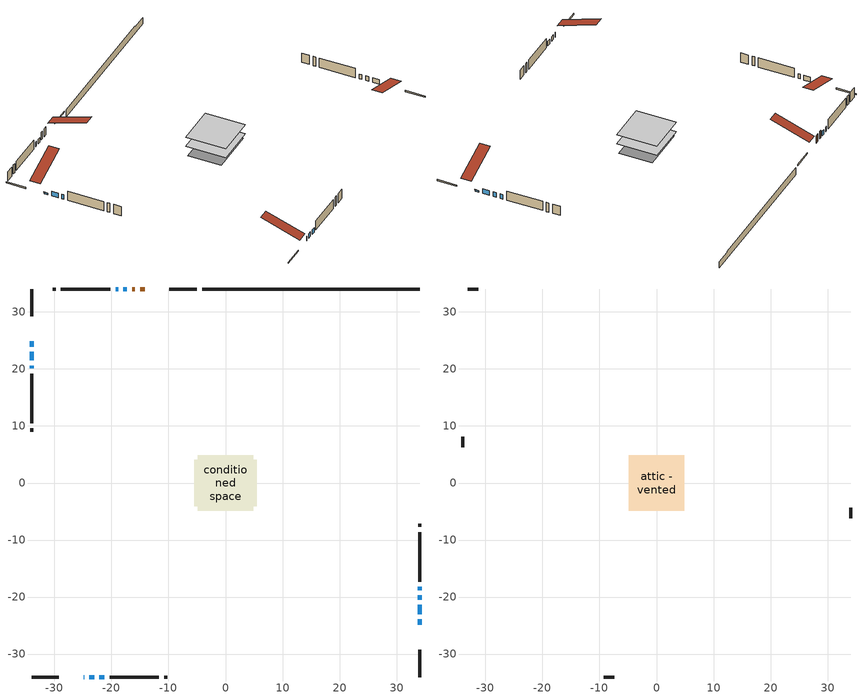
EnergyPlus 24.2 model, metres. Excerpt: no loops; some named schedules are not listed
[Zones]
conditioned space
 floor adiabatic (AdiabaticFloorConstruction): -4.86,-4.86 -4.86,4.86 4.86,4.86 4.86,-4.86 z0.46
 floor foundation (Slab1 construction): -5.48,-4.04 -5.48,4.04 5.48,4.04 5.48,-4.04 z-1.37
 wall outside (RimJoist1 construction): -5.01,34.02 -9.83,34.02 / -34.02,-34.02 -29.2,-34.02 / -34.02,34.02 -34.02,29.2 / 34.02,-34.02 34.02,-29.2 z0.46:0.76
 wall outside (AdiabaticWallConstruction 1): -14.18,34.02 -14.98,34.02 / -15.91,34.02 -16.38,34.02 z0.46:2.49
 wall outside (AdiabaticWallConstruction): -24.85,-34.02 -24.79,-34.02 / -23.87,-34.02 -23.03,-34.02 / -17.31,34.02 -17.91,34.02 / -34.02,23 -34.02,21.49 / -34.02,20.56 -34.02,20.11 / -18.83,34.02 -19.25,34.02 / 34.02,-23 34.02,-21.38 / 34.02,-20.46 34.02,-19.7 / 34.02,-18.77 34.02,-18.2 / -22.1,-34.02 -21.27,-34.02 z0.46:1.68; -34.02,24.85 -34.02,23.93 / 34.02,-24.85 34.02,-23.93 z0.46:0.92
 wall outside (Wall1 construction): -20.18,34.02 -28.85,34.02 / -20.34,-34.02 -11.67,-34.02 / -34.02,19.18 -34.02,10.51 / 34.02,-17.27 34.02,-8.6 z0.46:2.9
 wall outside (Wall2 construction): -29.78,34.02 -30.33,34.02 / -10.74,-34.02 -10.19,-34.02 / -34.02,9.58 -34.02,9.02 / 34.02,-7.67 34.02,-7.12 z0.46:2.9
 wall foundation (FoundationWall1 construction): -4.08,34.02,-1.37 -4.08,34.02,0.46 30.21,34.02,0.46 30.21,34.02,0.24 34.02,34.02,0.24 34.02,34.02,-1.37
 window (WindowConstruction 8): -24.85,-34.02 -24.8,-34.02 z0.46:1.68
 window (WindowConstruction 7): -23.87,-34.02 -23.03,-34.02 z0.46:1.68
 window (WindowConstruction 9): -17.31,34.02 -17.91,34.02 z0.46:1.68
 window (WindowConstruction 10): -34.02,24.85 -34.02,23.93 z0.46:0.92
 window (WindowConstruction 11): 34.02,-24.85 34.02,-23.93 z0.46:0.92
 window (WindowConstruction): -34.02,23 -34.02,21.49 z0.46:1.68
 window (WindowConstruction 1): -34.02,20.56 -34.02,20.11 z0.46:1.68
 window (WindowConstruction 2): -18.83,34.02 -19.25,34.02 z0.46:1.68
 window (WindowConstruction 3): 34.02,-23 34.02,-21.38 z0.46:1.68
 window (WindowConstruction 4): 34.02,-20.45 34.02,-19.7 z0.46:1.68
 window (WindowConstruction 5): 34.02,-18.77 34.02,-18.2 z0.46:1.68
 window (WindowConstruction 6): -22.1,-34.02 -21.27,-34.02 z0.46:1.68
 door (Door): -14.18,34.02 -14.98,34.02 z0.46:2.49
 door (Door 1): -15.91,34.02 -16.38,34.02 z0.46:2.49
 ceiling adiabatic (AdiabaticFloorConstruction): 4.86,-4.86 4.86,4.86 -4.86,4.86 -4.86,-4.86 z0.46
attic - vented
 floor to conditioned space (Floor1 construction Reversed): -4.86,-4.86 -4.86,4.86 4.86,4.86 4.86,-4.86 z2.9
 wall outside (Wall3 construction): -31.26,34.02 -33.09,34.02 / -9.26,-34.02 -7.43,-34.02 / -34.02,8.1 -34.02,6.27 / 34.02,-6.19 34.02,-4.36 z0.46:2.9
 roof outside (Roof1 construction): -13.25,34.02,2.9 -13.25,24.55,6.06 -10.76,24.55,6.06 -10.76,34.02,2.9; -25.78,-34.02,2.9 -25.78,-24.55,6.06 -28.27,-24.55,6.06 -28.27,-34.02,2.9; -34.02,25.78,2.9 -24.55,25.78,6.06 -24.55,28.27,6.06 -34.02,28.27,2.9; 34.02,-25.78,2.9 24.55,-25.78,6.06 24.55,-28.27,6.06 34.02,-28.27,2.9
shading: -34.02,23.9 -34.02,24.88 -34.17,24.88 -34.17,23.9 z0.95; 34.02,-23.9 34.02,-24.88 34.17,-24.88 34.17,-23.9 z0.95
[Building]
Building 1: Terrain=Suburbs
[Site:Location]
Charlottetown AP_PE: Latitude {deg}=46.29; Longitude {deg}=-63.12; Time Zone {hr}=-4; Elevation {m}=48; Keep Site Location Information=Yes
[Site:GroundTemperature:Shallow]
1.81207, -0.126142, -0.281361, 0.638419, 4.33082, 8.00603, 11.1922, 13.2106, 13.3821, 11.7405, 8.63552, 5.07305
[Site:WaterMainsTemperature]
Calculation Method=Schedule; Temperature Schedule=mains temperature schedule
[Material] Roughness=Rough; Thermal Absorptance=0.9
Name | Thickness {m} | Conductivity {W/m-K} | Density {kg/m3} | Specific Heat {J/kg-K} | Solar Absorptance | Visible Absorptance
asphalt or fiberglass shingles | 0.00635 | 0.162714 | 1121.4 | 1465.45 | 0.4 | 0.4
ceiling loosefill ins | 0.338667 | 0.0480833 | 16.02 | 1046.75 | 0.7 | 0.7
ceiling stud and cavity | 0.1397 | 0.15316 | 65.682 | 1177.47 | 0.7 | 0.7
concrete 4.0 in. | 0.1016 | 1.803125 | 2242.8 | 837.4 | 0.7 | 0.7
concrete 8.0 in. | 0.2032 | 1.803125 | 2242.8 | 837.4 | 0.7 | 0.7
door material | 0.04445 | 0.053851 | 512.64 | 1214.23 | 0.7 | 0.7
door material 1 | 0.04445 | 0.188738 | 512.64 | 1214.23 | 0.7 | 0.7
floor covering | 0.0127 | 0.0433444 | 54.468 | 1339.84 | 0.6 | 0.6
floor rigid ins; wall rigid ins | 0.512978 | 0.029427 | 32.04 | 1214.23 | 0.7 | 0.7
floor stud and cavity | 0.1397 | 1.75129 | 37.0049 | 1207.88 | 0.7 | 0.7
furniture material conditioned space 1 | 0.1524 | 0.115458 | 640.8 | 1214.23 | 0.6 | 0.6
gypsum board | 0.0127 | 0.160291 | 801 | 837.4 | 0.6 | 0.6
osb sheathing 0.5 in. | 0.0127 | 0.115458 | 512.64 | 1214.23 | 0.7 | 0.7
osb sheathing 0.75 in. | 0.01905 | 0.115458 | 512.64 | 1214.23 | 0.7 | 0.7
osb sheathing 2.0 in. | 0.0508 | 0.115458 | 512.64 | 1214.23 | 0.7 | 0.7
rim joist rigid ins | 0.051816 | 0.029427 | 32.04 | 1214.23 | 0.7 | 0.7
rim joist stud and cavity | 0.0508 | 0.0383858 | 125.044 | 1163.47 | 0.6 | 0.6
wall stud and cavity | 0.1397 | 0.0954735 | 139.0536 | 1170.24 | 0.7 | 0.7
wall stud and cavity 1 | 0.1397 | 0.104119 | 139.0536 | 1170.24 | 0.7 | 0.7
wall stud and cavity 2 | 0.0889 | 6.1454 | 50.32683 | 1063.81 | 0.6 | 0.6
wall stud and cavity 3 | 0.0889 | 0.380278 | 52.3479 | 1209.89 | 0.7 | 0.7
wall stud and cavity 4 | 0.0889 | 0.391764 | 83.0341 | 1211.67 | 0.7 | 0.7
wood siding | 0.0254 | 0.102417 | 544.68 | 1172.36 | 0.4 | 0.4
wood siding 1 | 0.00254 | 0.102417 | 544.68 | 1172.36 | 0.4 | 0.4
wood siding 2; wood siding 3; wood siding 4 | 0.0254 | 0.102417 | 544.68 | 1172.36 | 0.7 | 0.7
[WindowMaterial:SimpleGlazingSystem]
Name | U-Factor {W/m2-K} | Solar Heat Gain Coefficient
WindowMaterial | 2.38362 | 0.49
WindowMaterial 1 | 2.51649 | 0.43
WindowMaterial 10 | 2.59314 | 0.39
WindowMaterial 2 | 3.05704 | 0.45
WindowMaterial 3 | 2.9077 | 0.68
WindowMaterial 4 | 3.0048 | 0.52
WindowMaterial 5 | 2.96619 | 0.62
WindowMaterial 6 | 3.003662 | 0.53
WindowMaterial 7 | 2.36545 | 0.5
WindowMaterial 8 | 3.068959 | 0.35
WindowMaterial 9 | 5.50028 | 0.71
[Construction]
AdiabaticFloorConstruction: floor stud and cavity, floor rigid ins, osb sheathing 0.75 in., floor covering
AdiabaticWallConstruction: wood siding 3, wall rigid ins, wall stud and cavity 3, gypsum board
AdiabaticWallConstruction 1: wood siding 4, wall rigid ins, wall stud and cavity 3, gypsum board
Door: door material
Door 1: door material 1
Floor1 construction Reversed: gypsum board, ceiling stud and cavity, ceiling loosefill ins
FoundationWall1 construction: concrete 8.0 in.
furniture construction conditioned space 1: furniture material conditioned space 1
PartitionWallConstruction: gypsum board, wall stud and cavity 4, gypsum board
RimJoist1 construction: wood siding 2, rim joist rigid ins, osb sheathing 2.0 in., rim joist stud and cavity
Roof1 construction: asphalt or fiberglass shingles
Slab1 construction: concrete 4.0 in.
Wall1 construction: wood siding, osb sheathing 0.5 in., wall stud and cavity, gypsum board
Wall2 construction: wood siding, osb sheathing 0.5 in., wall stud and cavity 1, gypsum board
Wall3 construction: wood siding 1, wall stud and cavity 2
WindowConstruction: WindowMaterial
WindowConstruction 1: WindowMaterial 1
WindowConstruction 10; WindowConstruction 11: WindowMaterial 10
WindowConstruction 2: WindowMaterial 2
WindowConstruction 3: WindowMaterial 3
WindowConstruction 4: WindowMaterial 4
WindowConstruction 5: WindowMaterial 5
WindowConstruction 6: WindowMaterial 6
WindowConstruction 7: WindowMaterial 7
WindowConstruction 8: WindowMaterial 8
WindowConstruction 9: WindowMaterial 9
[Zone] Multiplier=1; Part of Total Floor Area=Yes
Name | Volume {m3}
attic - vented | 48.4399
conditioned space | 421.4
[Space]
Name | Zone | Volume {m3}
attic - vented 1 | attic - vented | 48.4399
conditioned space 1 | conditioned space | 421.4
[ZoneInfiltration:EffectiveLeakageArea]
infil attic - vented 1: Zone or Space=attic - vented 1; Schedule=Always On Discrete; Effective Air Leakage Area {cm2}=3386.15; Stack Coefficient=0.000389069; Wind Coefficient=1.3327e-05
[ZoneMixing]
whole house fan mix: Zone or Space=attic - vented; Schedule=Always On Continuous; Design Flow Rate Calculation Method=Flow/Zone; Design Flow Rate {m3/s}=0; Source Zone or Space=conditioned space
[SurfaceProperty:ExposedFoundationPerimeter]
Slab1: Exposed Perimeter Calculation Method=TotalExposedPerimeter; Total Exposed Perimeter {m}=38.1
[InternalMass] Zone or ZoneList=conditioned space; Space or SpaceList=conditioned space 1
Name | Construction | Surface Area {m2}
furniture mass conditioned space 1 | furniture construction conditioned space 1 | 73.2551
partition wall mass | PartitionWallConstruction | 183.138
[Lights]
interior lighting: Zone or ZoneList or Space or SpaceList=conditioned space 1; Schedule=interior lighting schedule; Design Level Calculation Method=LightingLevel; Lighting Level {W}=343.2; Return Air Fraction=0; Fraction Radiant=0.6; Fraction Visible=0.2; Fraction Replaceable=1
[People]
occupants: Zone or ZoneList or Space or SpaceList=conditioned space 1; Number of People Schedule=occupants schedule; Number of People Calculation Method=People; Number of People=3; Fraction Radiant=0.314171; Sensible Heat Fraction=0.56303; Activity Level Schedule=occupants activity schedule; Carbon Dioxide Generation Rate {m3/s-W}=0; Enable ASHRAE 55 Comfort Warnings=No; Mean Radiant Temperature Calculation Type=EnclosureAveraged
[ElectricEquipment] Zone or ZoneList or Space or SpaceList=conditioned space 1; Design Level Calculation Method=EquipmentLevel
Name | Schedule | Design Level {W} | Fraction Latent | Fraction Radiant | Fraction Lost
clothes dryer | clothes dryer schedule | 140.772 | 0.015 | 0.081 | 0.85
clothes washer | clothes washer schedule | 32.1985 | 0.03 | 0.162 | 0.7
cooking range | cooking range schedule | 215.147 | 0.08 | 0.432 | 0.2
dishwasher | dishwasher schedule | 66.8632 | 0.3 | 0.18 | 0.4
fridge | fridge schedule | 72.9452 | 0 | 0.6 | 0
mech vent bath fan 0 | mech vent bath fan 0 schedule | 25.1 | 0 | 0 | 1
mech vent bath fan 1 | mech vent bath fan 1 schedule | 25.1 | 0 | 0 | 1
mech vent house fan | mech vent house fan schedule | 0 | 0 | 0 | 1
mech vent house fan cfis | mech vent house fan cfis schedule | 0 | 0 | 0 | 0
misc plug loads | misc plug loads schedule | 494.7 | 0.045 | 0.513 | 0.1
whole house fan | Always On Discrete | 0 | 0 | 0 | 1
[OtherEquipment] Zone or ZoneList or Space or SpaceList=conditioned space 1; Design Level Calculation Method=EquipmentLevel
Name | Fuel Type | Schedule | Design Level {W} | Fraction Latent | Fraction Radiant | Fraction Lost
clothes dryer 1 | Electricity | clothes dryer schedule | 0 | 0.015 | 0.081 | 0.85
cooking range 1 | Electricity | cooking range schedule | 0 | 0.08 | 0.432 | 0.2
general water use latent | None | general water use schedule | 62.594 | 1 | 0 | 0
general water use sensible | None | general water use schedule | -61.6891 | 0 | 0.6 | 0
mech vent house fan latent load | None | Always On Discrete | 0 | 1 | 0 | 0
mech vent house fan sensible load | None | Always On Discrete | 0 | 0 | 0 | 0
water heater energy adjustment1 | FuelOilNo2 | Always On Discrete | 0.01 | 0 | 0 | 1
[ZoneInfiltration:DesignFlowRate] Zone or ZoneList or Space or SpaceList=conditioned space 1; Schedule=Always On Discrete; Design Flow Rate Calculation Method=Flow/Zone; Design Flow Rate {m3/s}=0
infil flow; natural vent flow; whole house fan flow
[Foundation:Kiva]
Foundation Kiva 1: Initial Indoor Air Temperature {C}=17.7778; Wall Height Above Grade {m}=0.459974; Wall Depth Below Slab {m}=0.2032
[Foundation:Kiva:Settings]
Soil Conductivity {W/m-K}=0.849921; Soil Density {kg/m3}=1842.3; Soil Specific Heat {J/kg-K}=418.7; Ground Solar Absorptivity=0.9; Ground Thermal Absorptivity=0.9; Ground Surface Roughness {m}=0.03; Far-Field Width {m}=40; Deep-Ground Boundary Condition=ZeroFlux; Deep-Ground Depth {m}=40; Minimum Cell Dimension {m}=0.2; Maximum Cell Growth Coefficient=3; Simulation Timestep=Timestep
[Exterior:Lights]
exterior lighting: Schedule=exterior lighting schedule; Design Level {W}=75.6
[EnergyManagementSystem:GlobalVariable]
infil_program_Qfan
infil_program_Qinf
natural_vent_program_Qnv
natural_vent_program_Qwhf
[EnergyManagementSystem:Sensor]
Name | Output:Variable or Output:Meter Index Key | Output:Variable or Output:Meter
airflow_gain | infil flow | Infiltration Sensible Heat Gain Energy
airflow_gain_1 | natural vent flow | Infiltration Sensible Heat Gain Energy
airflow_gain_2 | whole house fan flow | Infiltration Sensible Heat Gain Energy
airflow_loss | infil flow | Infiltration Sensible Heat Loss Energy
airflow_loss_1 | natural vent flow | Infiltration Sensible Heat Loss Energy
airflow_loss_2 | whole house fan flow | Infiltration Sensible Heat Loss Energy
clg_load_cond |  | Cooling:EnergyTransfer:Zone:CONDITIONED SPACE
clg_sp_s; clg_sp_s_1 | cooling setpoint | Schedule Value
clothes_dryer_exhaust_0_sch_s | clothes dryer exhaust 0 schedule | Schedule Value
cool_season | cooling season schedule | Schedule Value
htg_load_cond |  | Heating:EnergyTransfer:Zone:CONDITIONED SPACE
htg_sp_s; htg_sp_s_1 | heating setpoint | Schedule Value
ig_ee_conv | clothes dryer | Electric Equipment Convective Heating Energy
ig_ee_conv_2 | cooking range | Electric Equipment Convective Heating Energy
ig_ee_conv_4 | fridge | Electric Equipment Convective Heating Energy
ig_ee_conv_5 | misc plug loads | Electric Equipment Convective Heating Energy
ig_ee_conv_6 | whole house fan | Electric Equipment Convective Heating Energy
ig_ee_rad | clothes dryer | Electric Equipment Radiant Heating Energy
ig_ee_rad_2 | cooking range | Electric Equipment Radiant Heating Energy
ig_ee_rad_4 | fridge | Electric Equipment Radiant Heating Energy
ig_ee_rad_5 | misc plug loads | Electric Equipment Radiant Heating Energy
ig_ee_rad_6 | whole house fan | Electric Equipment Radiant Heating Energy
ig_lgt_conv | interior lighting | Lights Convective Heating Energy
ig_lgt_rad | interior lighting | Lights Radiant Heating Energy
ig_lgt_vis | interior lighting | Lights Visible Radiation Heating Energy
ig_oe_conv | clothes dryer 1 | Other Equipment Convective Heating Energy
ig_oe_conv_1 | cooking range 1 | Other Equipment Convective Heating Energy
ig_oe_conv_2 | general water use latent | Other Equipment Convective Heating Energy
ig_oe_conv_3 | general water use sensible | Other Equipment Convective Heating Energy
ig_oe_conv_4 | water heater energy adjustment1 | Other Equipment Convective Heating Energy
ig_oe_rad | clothes dryer 1 | Other Equipment Radiant Heating Energy
ig_oe_rad_1 | cooking range 1 | Other Equipment Radiant Heating Energy
ig_oe_rad_2 | general water use latent | Other Equipment Radiant Heating Energy
ig_oe_rad_3 | general water use sensible | Other Equipment Radiant Heating Energy
ig_oe_rad_4 | water heater energy adjustment1 | Other Equipment Radiant Heating Energy
ig_ppl_conv | occupants | People Convective Heating Energy
ig_ppl_rad | occupants | People Radiant Heating Energy
im_conv | furniture mass conditioned space 1 | Surface Inside Face Convection Heat Gain Energy
im_conv_1 | partition wall mass | Surface Inside Face Convection Heat Gain Energy
im_ig | furniture mass conditioned space 1 | Surface Inside Face Internal Gains Radiation Heat Gain Energy
im_ig_1 | partition wall mass | Surface Inside Face Internal Gains Radiation Heat Gain Energy
im_lgt | furniture mass conditioned space 1 | Surface Inside Face Lights Radiation Heat Gain Energy
im_lgt_1 | partition wall mass | Surface Inside Face Lights Radiation Heat Gain Energy
im_sol | furniture mass conditioned space 1 | Surface Inside Face Solar Radiation Heat Gain Energy
im_sol_1 | partition wall mass | Surface Inside Face Solar Radiation Heat Gain Energy
im_surf | furniture mass conditioned space 1 | Surface Inside Face Net Surface Thermal Radiation Heat Gain Energy
im_surf_1 | partition wall mass | Surface Inside Face Net Surface Thermal Radiation Heat Gain Energy
mech_vent_bath_fan_0_sch_s | mech vent bath fan 0 schedule | Schedule Value
mech_vent_bath_fan_1_sch_s | mech vent bath fan 1 schedule | Schedule Value
mv_conv | mech vent bath fan 0 | Electric Equipment Convective Heating Energy
mv_conv_1 | mech vent bath fan 1 | Electric Equipment Convective Heating Energy
mv_conv_2 | mech vent house fan | Electric Equipment Convective Heating Energy
mv_conv_3 | mech vent house fan cfis | Electric Equipment Convective Heating Energy
mv_conv_4 | mech vent house fan latent load | Other Equipment Convective Heating Energy
mv_conv_5 | mech vent house fan sensible load | Other Equipment Convective Heating Energy
mv_rad | mech vent bath fan 0 | Electric Equipment Radiant Heating Energy
mv_rad_1 | mech vent bath fan 1 | Electric Equipment Radiant Heating Energy
mv_rad_2 | mech vent house fan | Electric Equipment Radiant Heating Energy
mv_rad_3 | mech vent house fan cfis | Electric Equipment Radiant Heating Energy
mv_rad_4 | mech vent house fan latent load | Other Equipment Radiant Heating Energy
mv_rad_5 | mech vent house fan sensible load | Other Equipment Radiant Heating Energy
natural_vent_s | natural vent schedule | Schedule Value
out_pb_s |  | Site Outdoor Air Barometric Pressure
out_wt_s |  | Site Outdoor Air Humidity Ratio
site_vw_s |  | Site Wind Speed
ss_back_out | Window1 | Surface Window Shortwave from Zone Back Out Window Heat Transfer Rate
ss_back_out_1 | Window10 | Surface Window Shortwave from Zone Back Out Window Heat Transfer Rate
ss_back_out_10 | Window8 | Surface Window Shortwave from Zone Back Out Window Heat Transfer Rate
ss_back_out_11 | Window9 | Surface Window Shortwave from Zone Back Out Window Heat Transfer Rate
ss_back_out_2 | Window11 | Surface Window Shortwave from Zone Back Out Window Heat Transfer Rate
ss_back_out_3 | Window12 | Surface Window Shortwave from Zone Back Out Window Heat Transfer Rate
ss_back_out_4 | Window13 | Surface Window Shortwave from Zone Back Out Window Heat Transfer Rate
ss_back_out_5 | Window2 | Surface Window Shortwave from Zone Back Out Window Heat Transfer Rate
ss_back_out_6 | Window4 | Surface Window Shortwave from Zone Back Out Window Heat Transfer Rate
ss_back_out_7 | Window5 | Surface Window Shortwave from Zone Back Out Window Heat Transfer Rate
ss_back_out_8 | Window6 | Surface Window Shortwave from Zone Back Out Window Heat Transfer Rate
ss_back_out_9 | Window7 | Surface Window Shortwave from Zone Back Out Window Heat Transfer Rate
ss_conv | Door1 | Surface Inside Face Convection Heat Gain Energy
ss_conv_1 | Door2 | Surface Inside Face Convection Heat Gain Energy
ss_conv_10 | Window6 | Surface Inside Face Convection Heat Gain Energy
ss_conv_11 | Window7 | Surface Inside Face Convection Heat Gain Energy
ss_conv_12 | Window8 | Surface Inside Face Convection Heat Gain Energy
ss_conv_13 | Window9 | Surface Inside Face Convection Heat Gain Energy
ss_conv_2 | Window1 | Surface Inside Face Convection Heat Gain Energy
ss_conv_3 | Window10 | Surface Inside Face Convection Heat Gain Energy
ss_conv_4 | Window11 | Surface Inside Face Convection Heat Gain Energy
ss_conv_5 | Window12 | Surface Inside Face Convection Heat Gain Energy
ss_conv_6 | Window13 | Surface Inside Face Convection Heat Gain Energy
ss_conv_7 | Window2 | Surface Inside Face Convection Heat Gain Energy
ss_conv_8 | Window4 | Surface Inside Face Convection Heat Gain Energy
ss_conv_9 | Window5 | Surface Inside Face Convection Heat Gain Energy
ss_ig | Door1 | Surface Inside Face Internal Gains Radiation Heat Gain Energy
ss_ig_1 | Door2 | Surface Inside Face Internal Gains Radiation Heat Gain Energy
ss_ig_10 | Window6 | Surface Inside Face Internal Gains Radiation Heat Gain Energy
ss_ig_11 | Window7 | Surface Inside Face Internal Gains Radiation Heat Gain Energy
ss_ig_12 | Window8 | Surface Inside Face Internal Gains Radiation Heat Gain Energy
ss_ig_13 | Window9 | Surface Inside Face Internal Gains Radiation Heat Gain Energy
ss_ig_2 | Window1 | Surface Inside Face Internal Gains Radiation Heat Gain Energy
ss_ig_3 | Window10 | Surface Inside Face Internal Gains Radiation Heat Gain Energy
ss_ig_4 | Window11 | Surface Inside Face Internal Gains Radiation Heat Gain Energy
ss_ig_5 | Window12 | Surface Inside Face Internal Gains Radiation Heat Gain Energy
ss_ig_6 | Window13 | Surface Inside Face Internal Gains Radiation Heat Gain Energy
ss_ig_7 | Window2 | Surface Inside Face Internal Gains Radiation Heat Gain Energy
ss_ig_8 | Window4 | Surface Inside Face Internal Gains Radiation Heat Gain Energy
ss_ig_9 | Window5 | Surface Inside Face Internal Gains Radiation Heat Gain Energy
ss_lgt | Door1 | Surface Inside Face Lights Radiation Heat Gain Energy
ss_lgt_1 | Door2 | Surface Inside Face Lights Radiation Heat Gain Energy
ss_sol | Door1 | Surface Inside Face Solar Radiation Heat Gain Energy
ss_sol_1 | Door2 | Surface Inside Face Solar Radiation Heat Gain Energy
ss_surf | Door1 | Surface Inside Face Net Surface Thermal Radiation Heat Gain Energy
ss_surf_1 | Door2 | Surface Inside Face Net Surface Thermal Radiation Heat Gain Energy
ss_surf_10 | Window6 | Surface Inside Face Net Surface Thermal Radiation Heat Gain Energy
ss_surf_11 | Window7 | Surface Inside Face Net Surface Thermal Radiation Heat Gain Energy
ss_surf_12 | Window8 | Surface Inside Face Net Surface Thermal Radiation Heat Gain Energy
ss_surf_13 | Window9 | Surface Inside Face Net Surface Thermal Radiation Heat Gain Energy
ss_surf_2 | Window1 | Surface Inside Face Net Surface Thermal Radiation Heat Gain Energy
ss_surf_3 | Window10 | Surface Inside Face Net Surface Thermal Radiation Heat Gain Energy
ss_surf_4 | Window11 | Surface Inside Face Net Surface Thermal Radiation Heat Gain Energy
ss_surf_5 | Window12 | Surface Inside Face Net Surface Thermal Radiation Heat Gain Energy
ss_surf_6 | Window13 | Surface Inside Face Net Surface Thermal Radiation Heat Gain Energy
ss_surf_7 | Window2 | Surface Inside Face Net Surface Thermal Radiation Heat Gain Energy
ss_surf_8 | Window4 | Surface Inside Face Net Surface Thermal Radiation Heat Gain Energy
ss_surf_9 | Window5 | Surface Inside Face Net Surface Thermal Radiation Heat Gain Energy
ss_trans_in | Window1 | Surface Window Transmitted Solar Radiation Rate
ss_trans_in_1 | Window10 | Surface Window Transmitted Solar Radiation Rate
ss_trans_in_10 | Window8 | Surface Window Transmitted Solar Radiation Rate
ss_trans_in_11 | Window9 | Surface Window Transmitted Solar Radiation Rate
ss_trans_in_2 | Window11 | Surface Window Transmitted Solar Radiation Rate
ss_trans_in_3 | Window12 | Surface Window Transmitted Solar Radiation Rate
ss_trans_in_4 | Window13 | Surface Window Transmitted Solar Radiation Rate
ss_trans_in_5 | Window2 | Surface Window Transmitted Solar Radiation Rate
ss_trans_in_6 | Window4 | Surface Window Transmitted Solar Radiation Rate
ss_trans_in_7 | Window5 | Surface Window Transmitted Solar Radiation Rate
ss_trans_in_8 | Window6 | Surface Window Transmitted Solar Radiation Rate
ss_trans_in_9 | Window7 | Surface Window Transmitted Solar Radiation Rate
ss_trans_out | Window1 | Surface Inside Face Initial Transmitted Diffuse Transmitted Out Window Solar Radiation Rate
ss_trans_out_1 | Window10 | Surface Inside Face Initial Transmitted Diffuse Transmitted Out Window Solar Radiation Rate
ss_trans_out_10 | Window8 | Surface Inside Face Initial Transmitted Diffuse Transmitted Out Window Solar Radiation Rate
ss_trans_out_11 | Window9 | Surface Inside Face Initial Transmitted Diffuse Transmitted Out Window Solar Radiation Rate
ss_trans_out_2 | Window11 | Surface Inside Face Initial Transmitted Diffuse Transmitted Out Window Solar Radiation Rate
ss_trans_out_3 | Window12 | Surface Inside Face Initial Transmitted Diffuse Transmitted Out Window Solar Radiation Rate
ss_trans_out_4 | Window13 | Surface Inside Face Initial Transmitted Diffuse Transmitted Out Window Solar Radiation Rate
ss_trans_out_5 | Window2 | Surface Inside Face Initial Transmitted Diffuse Transmitted Out Window Solar Radiation Rate
ss_trans_out_6 | Window4 | Surface Inside Face Initial Transmitted Diffuse Transmitted Out Window Solar Radiation Rate
ss_trans_out_7 | Window5 | Surface Inside Face Initial Transmitted Diffuse Transmitted Out Window Solar Radiation Rate
ss_trans_out_8 | Window6 | Surface Inside Face Initial Transmitted Diffuse Transmitted Out Window Solar Radiation Rate
ss_trans_out_9 | Window7 | Surface Inside Face Initial Transmitted Diffuse Transmitted Out Window Solar Radiation Rate
s_conv | Floor1 | Surface Inside Face Convection Heat Gain Energy
s_conv_1 | FoundationWall1 | Surface Inside Face Convection Heat Gain Energy
s_conv_10 | Wall1:180 | Surface Inside Face Convection Heat Gain Energy
s_conv_11 | Wall1:270 | Surface Inside Face Convection Heat Gain Energy
s_conv_12 | Wall1:90 | Surface Inside Face Convection Heat Gain Energy
s_conv_13 | Wall2:0 | Surface Inside Face Convection Heat Gain Energy
s_conv_14 | Wall2:180 | Surface Inside Face Convection Heat Gain Energy
s_conv_15 | Wall2:270 | Surface Inside Face Convection Heat Gain Energy
s_conv_16 | Wall2:90 | Surface Inside Face Convection Heat Gain Energy
s_conv_2 | inferred conditioned ceiling | Surface Inside Face Convection Heat Gain Energy
s_conv_3 | inferred conditioned floor | Surface Inside Face Convection Heat Gain Energy
s_conv_4 | RimJoist1:0 | Surface Inside Face Convection Heat Gain Energy
s_conv_5 | RimJoist1:180 | Surface Inside Face Convection Heat Gain Energy
